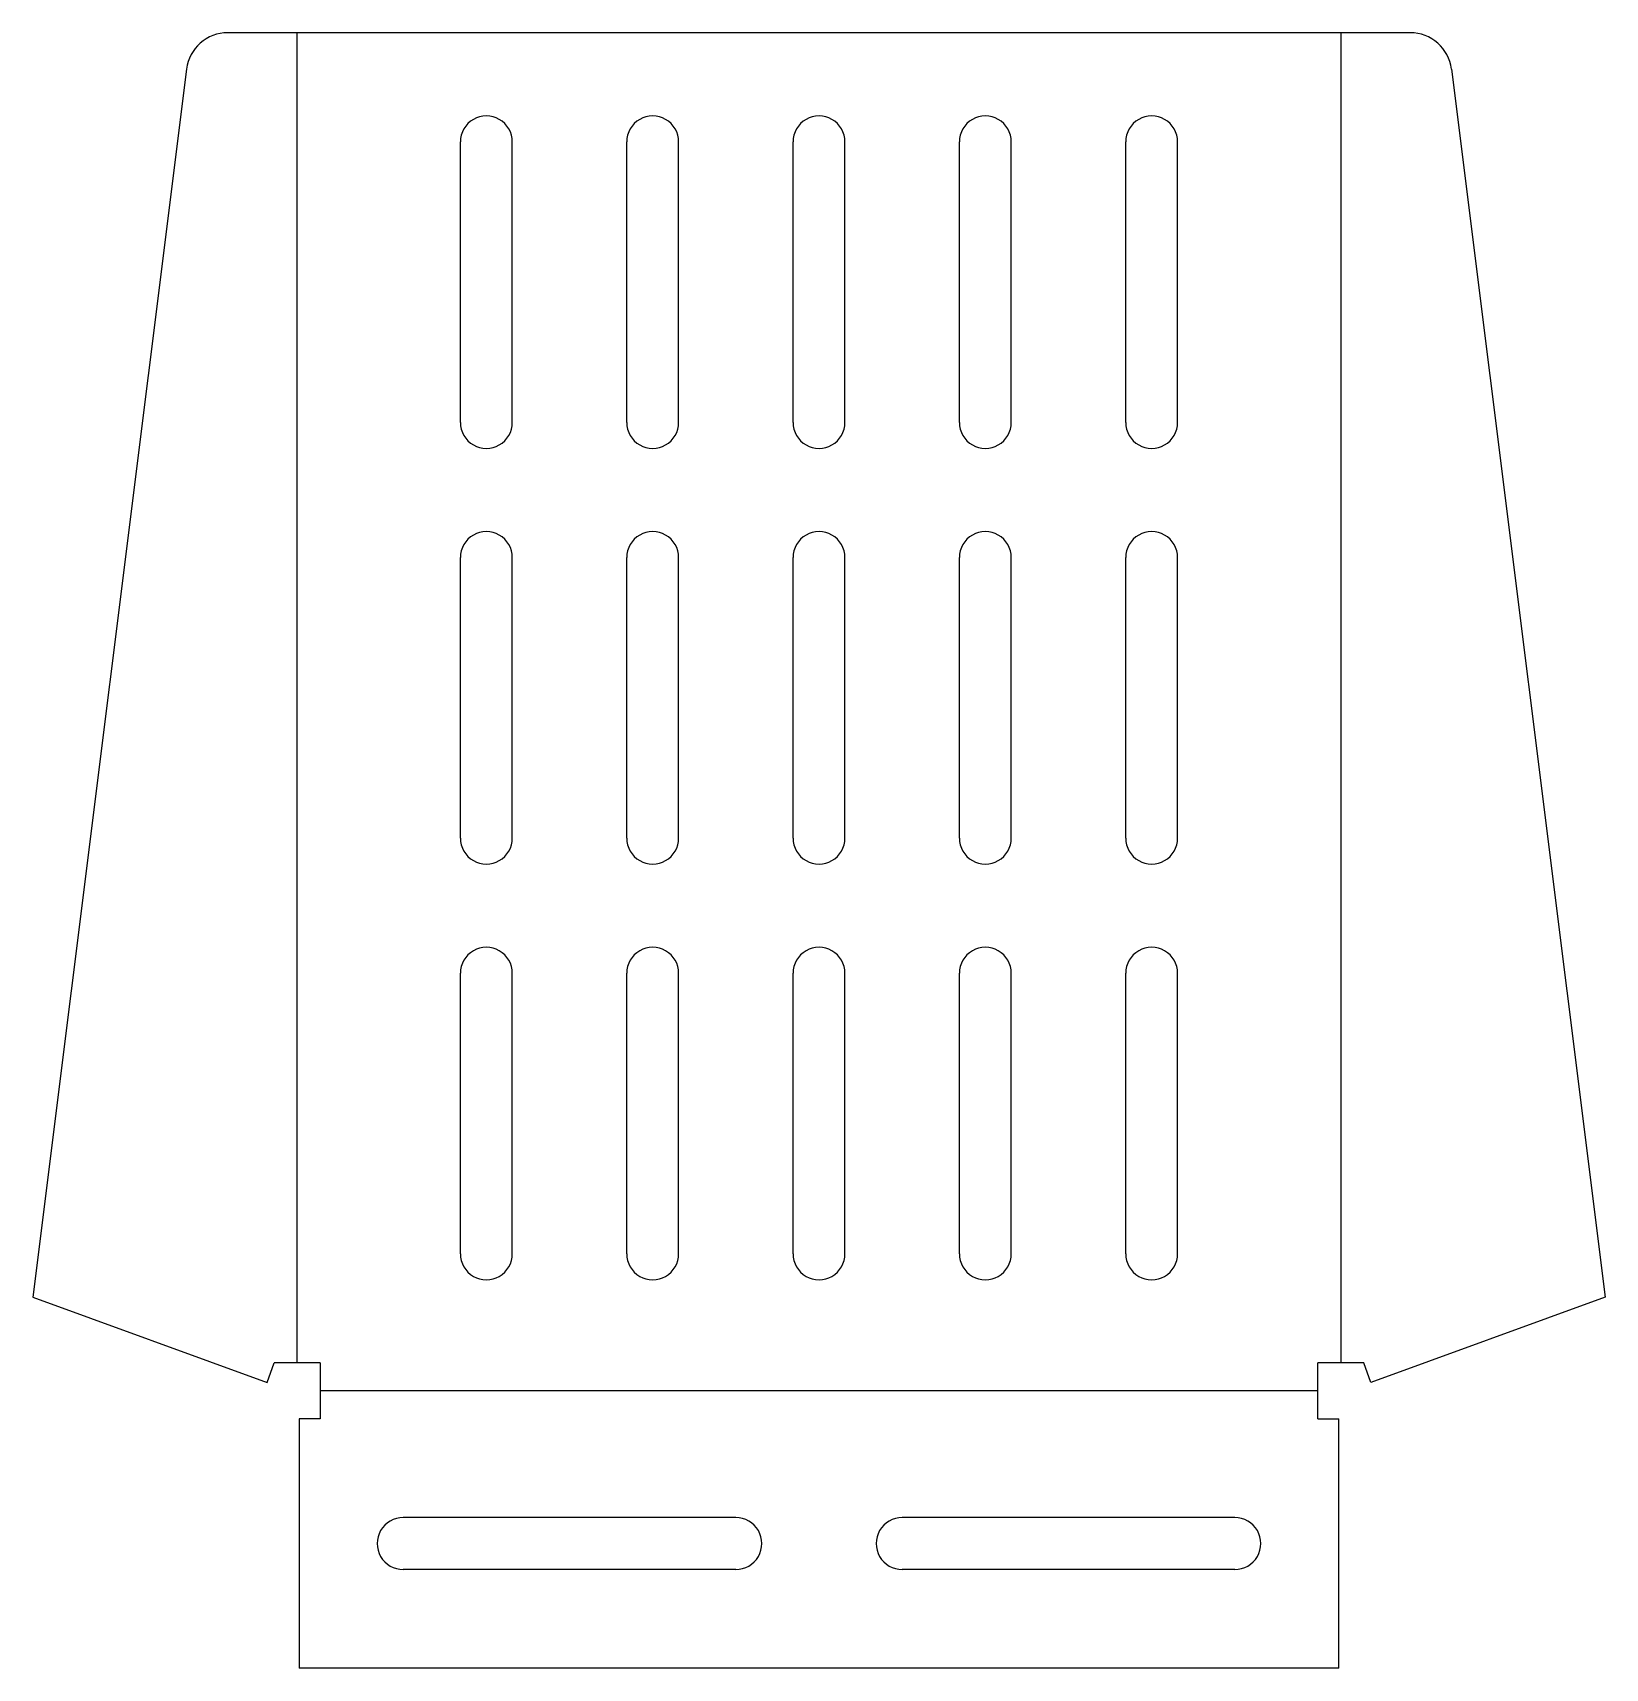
# Model space of a CAD drawing. Extents: x 28 to 269, y -20 to 230.
import ezdxf

# ---------------------------------------------------------------- set-up
doc = ezdxf.new("R2010")
doc.units = 0
doc.layers.add('View', color=7, linetype='CONTINUOUS')

msp = doc.modelspace()

# ---------------------------------------------------------------- linework, layer by layer
at = {"layer": 'View', "color": 7}
for points in [[(238.778, 229.917), (58.2222, 229.917)], [(51.9214, 224.356), (28.4296, 36.7643), (64.2319, 23.7334), (65.3178, 26.7169)], [(245.079, 224.356), (268.57, 36.7643)], [(93.7313, 170.386), (93.7313, 213.248)], [(101.669, 170.386), (101.669, 213.248)], [(119.131, 170.386), (119.131, 213.248)], [(127.069, 170.386), (127.069, 213.248)], [(144.531, 170.386), (144.531, 213.248)], [(152.469, 170.386), (152.469, 213.248)], [(169.931, 170.386), (169.931, 213.248)], [(177.869, 170.386), (177.869, 213.248)], [(195.331, 170.386), (195.331, 213.248)], [(203.269, 170.386), (203.269, 213.248)], [(93.7313, 106.886), (93.7313, 149.748)], [(101.669, 106.886), (101.669, 149.748)], [(119.131, 106.886), (119.131, 149.748)], [(127.069, 106.886), (127.069, 149.748)], [(144.531, 106.886), (144.531, 149.748)], [(152.469, 106.886), (152.469, 149.748)], [(169.931, 106.886), (169.931, 149.748)], [(177.869, 106.886), (177.869, 149.748)], [(195.331, 106.886), (195.331, 149.748)], [(203.269, 106.886), (203.269, 149.748)], [(93.7313, 43.3856), (93.7313, 86.2481)], [(101.669, 43.3856), (101.669, 86.2481)], [(119.131, 43.3856), (119.131, 86.2481)], [(127.069, 43.3856), (127.069, 86.2481)], [(144.531, 43.3856), (144.531, 86.2481)], [(152.469, 43.3856), (152.469, 86.2481)], [(169.931, 43.3856), (169.931, 86.2481)], [(177.869, 43.3856), (177.869, 86.2481)], [(195.331, 43.3856), (195.331, 86.2481)], [(203.269, 43.3856), (203.269, 86.2481)], [(268.57, 36.7643), (232.768, 23.7334)], [(72.3, 26.7169), (65.3178, 26.7169)], [(72.3, 26.7169), (72.3, 18.1831), (69.125, 18.1831), (69.125, -19.9169)], [(224.7, 18.1831), (224.7, 26.7169)], [(231.682, 26.7169), (224.7, 26.7169)], [(232.768, 23.7334), (231.682, 26.7169)], [(224.7, 18.1831), (227.875, 18.1831)], [(227.875, -19.9169), (227.875, 18.1831)], [(135.8, 3.10186), (85, 3.10186)], [(212, 3.10186), (161.2, 3.10186)], [(135.8, -4.83564), (85, -4.83564)], [(212, -4.83564), (161.2, -4.83564)], [(227.875, -19.9169), (69.125, -19.9169)]]:
    msp.add_lwpolyline(points, dxfattribs=at)
at = {"layer": 'View', "color": 1}
for points in [[(68.8089, 26.7169), (68.8089, 229.917)], [(228.191, 229.917), (228.191, 26.7169)], [(224.7, 22.45), (72.3, 22.45)]]:
    msp.add_lwpolyline(points, dxfattribs=at)
at = {"layer": 'View', "color": 7}
for points in [[(58.2222, 229.917), (55.020295, 229.917), (52.319282, 227.533137), (51.921414, 224.356048)], [(245.078787, 224.356038), (244.680924, 227.533132), (241.979908, 229.917), (238.778, 229.917)], [(99.684375, 216.685038), (98.45644, 217.393987), (96.943561, 217.393987), (95.715625, 216.685038)], [(125.084375, 216.685038), (123.85644, 217.393987), (122.343561, 217.393987), (121.115625, 216.685038)], [(150.484375, 216.685038), (149.25644, 217.393987), (147.743561, 217.393987), (146.515625, 216.685038)], [(175.884375, 216.685038), (174.65644, 217.393987), (173.143561, 217.393987), (171.915625, 216.685038)], [(201.284375, 216.685038), (200.05644, 217.393987), (198.543561, 217.393987), (197.315625, 216.685038)], [(95.715625, 216.685038), (94.48769, 215.976089), (93.73125, 214.665898), (93.73125, 213.248)], [(101.66875, 213.248), (101.66875, 214.665898), (100.912311, 215.976089), (99.684375, 216.685038)], [(121.115625, 216.685038), (119.88769, 215.976089), (119.13125, 214.665898), (119.13125, 213.248)], [(127.06875, 213.248), (127.06875, 214.665898), (126.312311, 215.976089), (125.084375, 216.685038)], [(146.515625, 216.685038), (145.28769, 215.976089), (144.53125, 214.665898), (144.53125, 213.248)], [(152.46875, 213.248), (152.46875, 214.665898), (151.712311, 215.976089), (150.484375, 216.685038)], [(171.915625, 216.685038), (170.68769, 215.976089), (169.93125, 214.665898), (169.93125, 213.248)], [(177.86875, 213.248), (177.86875, 214.665898), (177.112311, 215.976089), (175.884375, 216.685038)], [(197.315625, 216.685038), (196.08769, 215.976089), (195.33125, 214.665898), (195.33125, 213.248)], [(203.26875, 213.248), (203.26875, 214.665898), (202.512311, 215.976089), (201.284375, 216.685038)], [(93.73125, 170.386), (93.73125, 168.968102), (94.48769, 167.657911), (95.715625, 166.948962)], [(99.684375, 166.948962), (100.912311, 167.657911), (101.66875, 168.968102), (101.66875, 170.386)], [(119.13125, 170.386), (119.13125, 168.968102), (119.88769, 167.657911), (121.115625, 166.948962)], [(125.084375, 166.948962), (126.312311, 167.657911), (127.06875, 168.968102), (127.06875, 170.386)], [(144.53125, 170.386), (144.53125, 168.968102), (145.28769, 167.657911), (146.515625, 166.948962)], [(150.484375, 166.948962), (151.712311, 167.657911), (152.46875, 168.968102), (152.46875, 170.386)], [(169.93125, 170.386), (169.93125, 168.968102), (170.68769, 167.657911), (171.915625, 166.948962)], [(175.884375, 166.948962), (177.112311, 167.657911), (177.86875, 168.968102), (177.86875, 170.386)], [(195.33125, 170.386), (195.33125, 168.968102), (196.08769, 167.657911), (197.315625, 166.948962)], [(201.284375, 166.948962), (202.512311, 167.657911), (203.26875, 168.968102), (203.26875, 170.386)], [(95.715625, 166.948962), (96.943561, 166.240013), (98.45644, 166.240013), (99.684375, 166.948962)], [(121.115625, 166.948962), (122.343561, 166.240013), (123.85644, 166.240013), (125.084375, 166.948962)], [(146.515625, 166.948962), (147.743561, 166.240013), (149.25644, 166.240013), (150.484375, 166.948962)], [(171.915625, 166.948962), (173.143561, 166.240013), (174.65644, 166.240013), (175.884375, 166.948962)], [(197.315625, 166.948962), (198.543561, 166.240013), (200.05644, 166.240013), (201.284375, 166.948962)], [(95.715625, 153.185038), (94.48769, 152.476089), (93.73125, 151.165898), (93.73125, 149.748)], [(99.684375, 153.185038), (98.45644, 153.893987), (96.943561, 153.893987), (95.715625, 153.185038)], [(101.66875, 149.748), (101.66875, 151.165898), (100.912311, 152.476089), (99.684375, 153.185038)], [(121.115625, 153.185038), (119.88769, 152.476089), (119.13125, 151.165898), (119.13125, 149.748)], [(125.084375, 153.185038), (123.85644, 153.893987), (122.343561, 153.893987), (121.115625, 153.185038)], [(127.06875, 149.748), (127.06875, 151.165898), (126.312311, 152.476089), (125.084375, 153.185038)], [(146.515625, 153.185038), (145.28769, 152.476089), (144.53125, 151.165898), (144.53125, 149.748)], [(150.484375, 153.185038), (149.25644, 153.893987), (147.743561, 153.893987), (146.515625, 153.185038)], [(152.46875, 149.748), (152.46875, 151.165898), (151.712311, 152.476089), (150.484375, 153.185038)], [(171.915625, 153.185038), (170.68769, 152.476089), (169.93125, 151.165898), (169.93125, 149.748)], [(175.884375, 153.185038), (174.65644, 153.893987), (173.143561, 153.893987), (171.915625, 153.185038)], [(177.86875, 149.748), (177.86875, 151.165898), (177.112311, 152.476089), (175.884375, 153.185038)], [(197.315625, 153.185038), (196.08769, 152.476089), (195.33125, 151.165898), (195.33125, 149.748)], [(201.284375, 153.185038), (200.05644, 153.893987), (198.543561, 153.893987), (197.315625, 153.185038)], [(203.26875, 149.748), (203.26875, 151.165898), (202.512311, 152.476089), (201.284375, 153.185038)], [(93.73125, 106.886), (93.73125, 105.468102), (94.48769, 104.157911), (95.715625, 103.448962)], [(99.684375, 103.448962), (100.912311, 104.157911), (101.66875, 105.468102), (101.66875, 106.886)], [(119.13125, 106.886), (119.13125, 105.468102), (119.88769, 104.157911), (121.115625, 103.448962)], [(125.084375, 103.448962), (126.312311, 104.157911), (127.06875, 105.468102), (127.06875, 106.886)], [(144.53125, 106.886), (144.53125, 105.468102), (145.28769, 104.157911), (146.515625, 103.448962)], [(150.484375, 103.448962), (151.712311, 104.157911), (152.46875, 105.468102), (152.46875, 106.886)], [(169.93125, 106.886), (169.93125, 105.468102), (170.68769, 104.157911), (171.915625, 103.448962)], [(175.884375, 103.448962), (177.112311, 104.157911), (177.86875, 105.468102), (177.86875, 106.886)], [(195.33125, 106.886), (195.33125, 105.468102), (196.08769, 104.157911), (197.315625, 103.448962)], [(201.284375, 103.448962), (202.512311, 104.157911), (203.26875, 105.468102), (203.26875, 106.886)], [(95.715625, 103.448962), (96.943561, 102.740013), (98.45644, 102.740013), (99.684375, 103.448962)], [(121.115625, 103.448962), (122.343561, 102.740013), (123.85644, 102.740013), (125.084375, 103.448962)], [(146.515625, 103.448962), (147.743561, 102.740013), (149.25644, 102.740013), (150.484375, 103.448962)], [(171.915625, 103.448962), (173.143561, 102.740013), (174.65644, 102.740013), (175.884375, 103.448962)], [(197.315625, 103.448962), (198.543561, 102.740013), (200.05644, 102.740013), (201.284375, 103.448962)], [(99.684375, 89.685138), (98.45644, 90.394087), (96.943561, 90.394087), (95.715625, 89.685138)], [(125.084375, 89.685138), (123.85644, 90.394087), (122.343561, 90.394087), (121.115625, 89.685138)], [(150.484375, 89.685138), (149.25644, 90.394087), (147.743561, 90.394087), (146.515625, 89.685138)], [(175.884375, 89.685138), (174.65644, 90.394087), (173.143561, 90.394087), (171.915625, 89.685138)], [(201.284375, 89.685138), (200.05644, 90.394087), (198.543561, 90.394087), (197.315625, 89.685138)], [(95.715625, 89.685138), (94.48769, 88.976189), (93.73125, 87.665998), (93.73125, 86.2481)], [(101.66875, 86.2481), (101.66875, 87.665998), (100.912311, 88.976189), (99.684375, 89.685138)], [(121.115625, 89.685138), (119.88769, 88.976189), (119.13125, 87.665998), (119.13125, 86.2481)], [(127.06875, 86.2481), (127.06875, 87.665998), (126.312311, 88.976189), (125.084375, 89.685138)], [(146.515625, 89.685138), (145.28769, 88.976189), (144.53125, 87.665998), (144.53125, 86.2481)], [(152.46875, 86.2481), (152.46875, 87.665998), (151.712311, 88.976189), (150.484375, 89.685138)], [(171.915625, 89.685138), (170.68769, 88.976189), (169.93125, 87.665998), (169.93125, 86.2481)], [(177.86875, 86.2481), (177.86875, 87.665998), (177.112311, 88.976189), (175.884375, 89.685138)], [(197.315625, 89.685138), (196.08769, 88.976189), (195.33125, 87.665998), (195.33125, 86.2481)], [(203.26875, 86.2481), (203.26875, 87.665998), (202.512311, 88.976189), (201.284375, 89.685138)], [(93.73125, 43.3856), (93.73125, 41.967702), (94.48769, 40.657511), (95.715625, 39.948562)], [(99.684375, 39.948562), (100.912311, 40.657511), (101.66875, 41.967702), (101.66875, 43.3856)], [(119.13125, 43.3856), (119.13125, 41.967702), (119.88769, 40.657511), (121.115625, 39.948562)], [(125.084375, 39.948562), (126.312311, 40.657511), (127.06875, 41.967702), (127.06875, 43.3856)], [(144.53125, 43.3856), (144.53125, 41.967702), (145.28769, 40.657511), (146.515625, 39.948562)], [(150.484375, 39.948562), (151.712311, 40.657511), (152.46875, 41.967702), (152.46875, 43.3856)], [(169.93125, 43.3856), (169.93125, 41.967702), (170.68769, 40.657511), (171.915625, 39.948562)], [(175.884375, 39.948562), (177.112311, 40.657511), (177.86875, 41.967702), (177.86875, 43.3856)], [(195.33125, 43.3856), (195.33125, 41.967702), (196.08769, 40.657511), (197.315625, 39.948562)], [(201.284375, 39.948562), (202.512311, 40.657511), (203.26875, 41.967702), (203.26875, 43.3856)], [(95.715625, 39.948562), (96.943561, 39.239613), (98.45644, 39.239613), (99.684375, 39.948562)], [(121.115625, 39.948562), (122.343561, 39.239613), (123.85644, 39.239613), (125.084375, 39.948562)], [(146.515625, 39.948562), (147.743561, 39.239613), (149.25644, 39.239613), (150.484375, 39.948562)], [(171.915625, 39.948562), (173.143561, 39.239613), (174.65644, 39.239613), (175.884375, 39.948562)], [(197.315625, 39.948562), (198.543561, 39.239613), (200.05644, 39.239613), (201.284375, 39.948562)], [(85, 3.101856), (83.582102, 3.101856), (82.271911, 2.345416), (81.562962, 1.117481)], [(139.237038, 1.117481), (138.52809, 2.345416), (137.217898, 3.101856), (135.8, 3.101856)], [(161.2, 3.101856), (159.782102, 3.101856), (158.471911, 2.345416), (157.762962, 1.117481)], [(215.437038, 1.117481), (214.72809, 2.345416), (213.417898, 3.101856), (212, 3.101856)], [(81.562962, 1.117481), (80.854013, -0.110455), (80.854013, -1.623334), (81.562962, -2.851269)], [(139.237038, -2.851269), (139.945987, -1.623334), (139.945987, -0.110455), (139.237038, 1.117481)], [(157.762962, 1.117481), (157.054013, -0.110455), (157.054013, -1.623334), (157.762962, -2.851269)], [(215.437038, -2.851269), (216.145987, -1.623334), (216.145987, -0.110455), (215.437038, 1.117481)], [(81.562962, -2.851269), (82.271911, -4.079205), (83.582102, -4.835644), (85, -4.835644)], [(135.8, -4.835644), (137.217898, -4.835644), (138.52809, -4.079205), (139.237038, -2.851269)], [(157.762962, -2.851269), (158.471911, -4.079205), (159.782102, -4.835644), (161.2, -4.835644)], [(212, -4.835644), (213.417898, -4.835644), (214.72809, -4.079205), (215.437038, -2.851269)]]:
    msp.add_open_spline(points, degree=3, dxfattribs=at)

doc.saveas('drawing.dxf')
